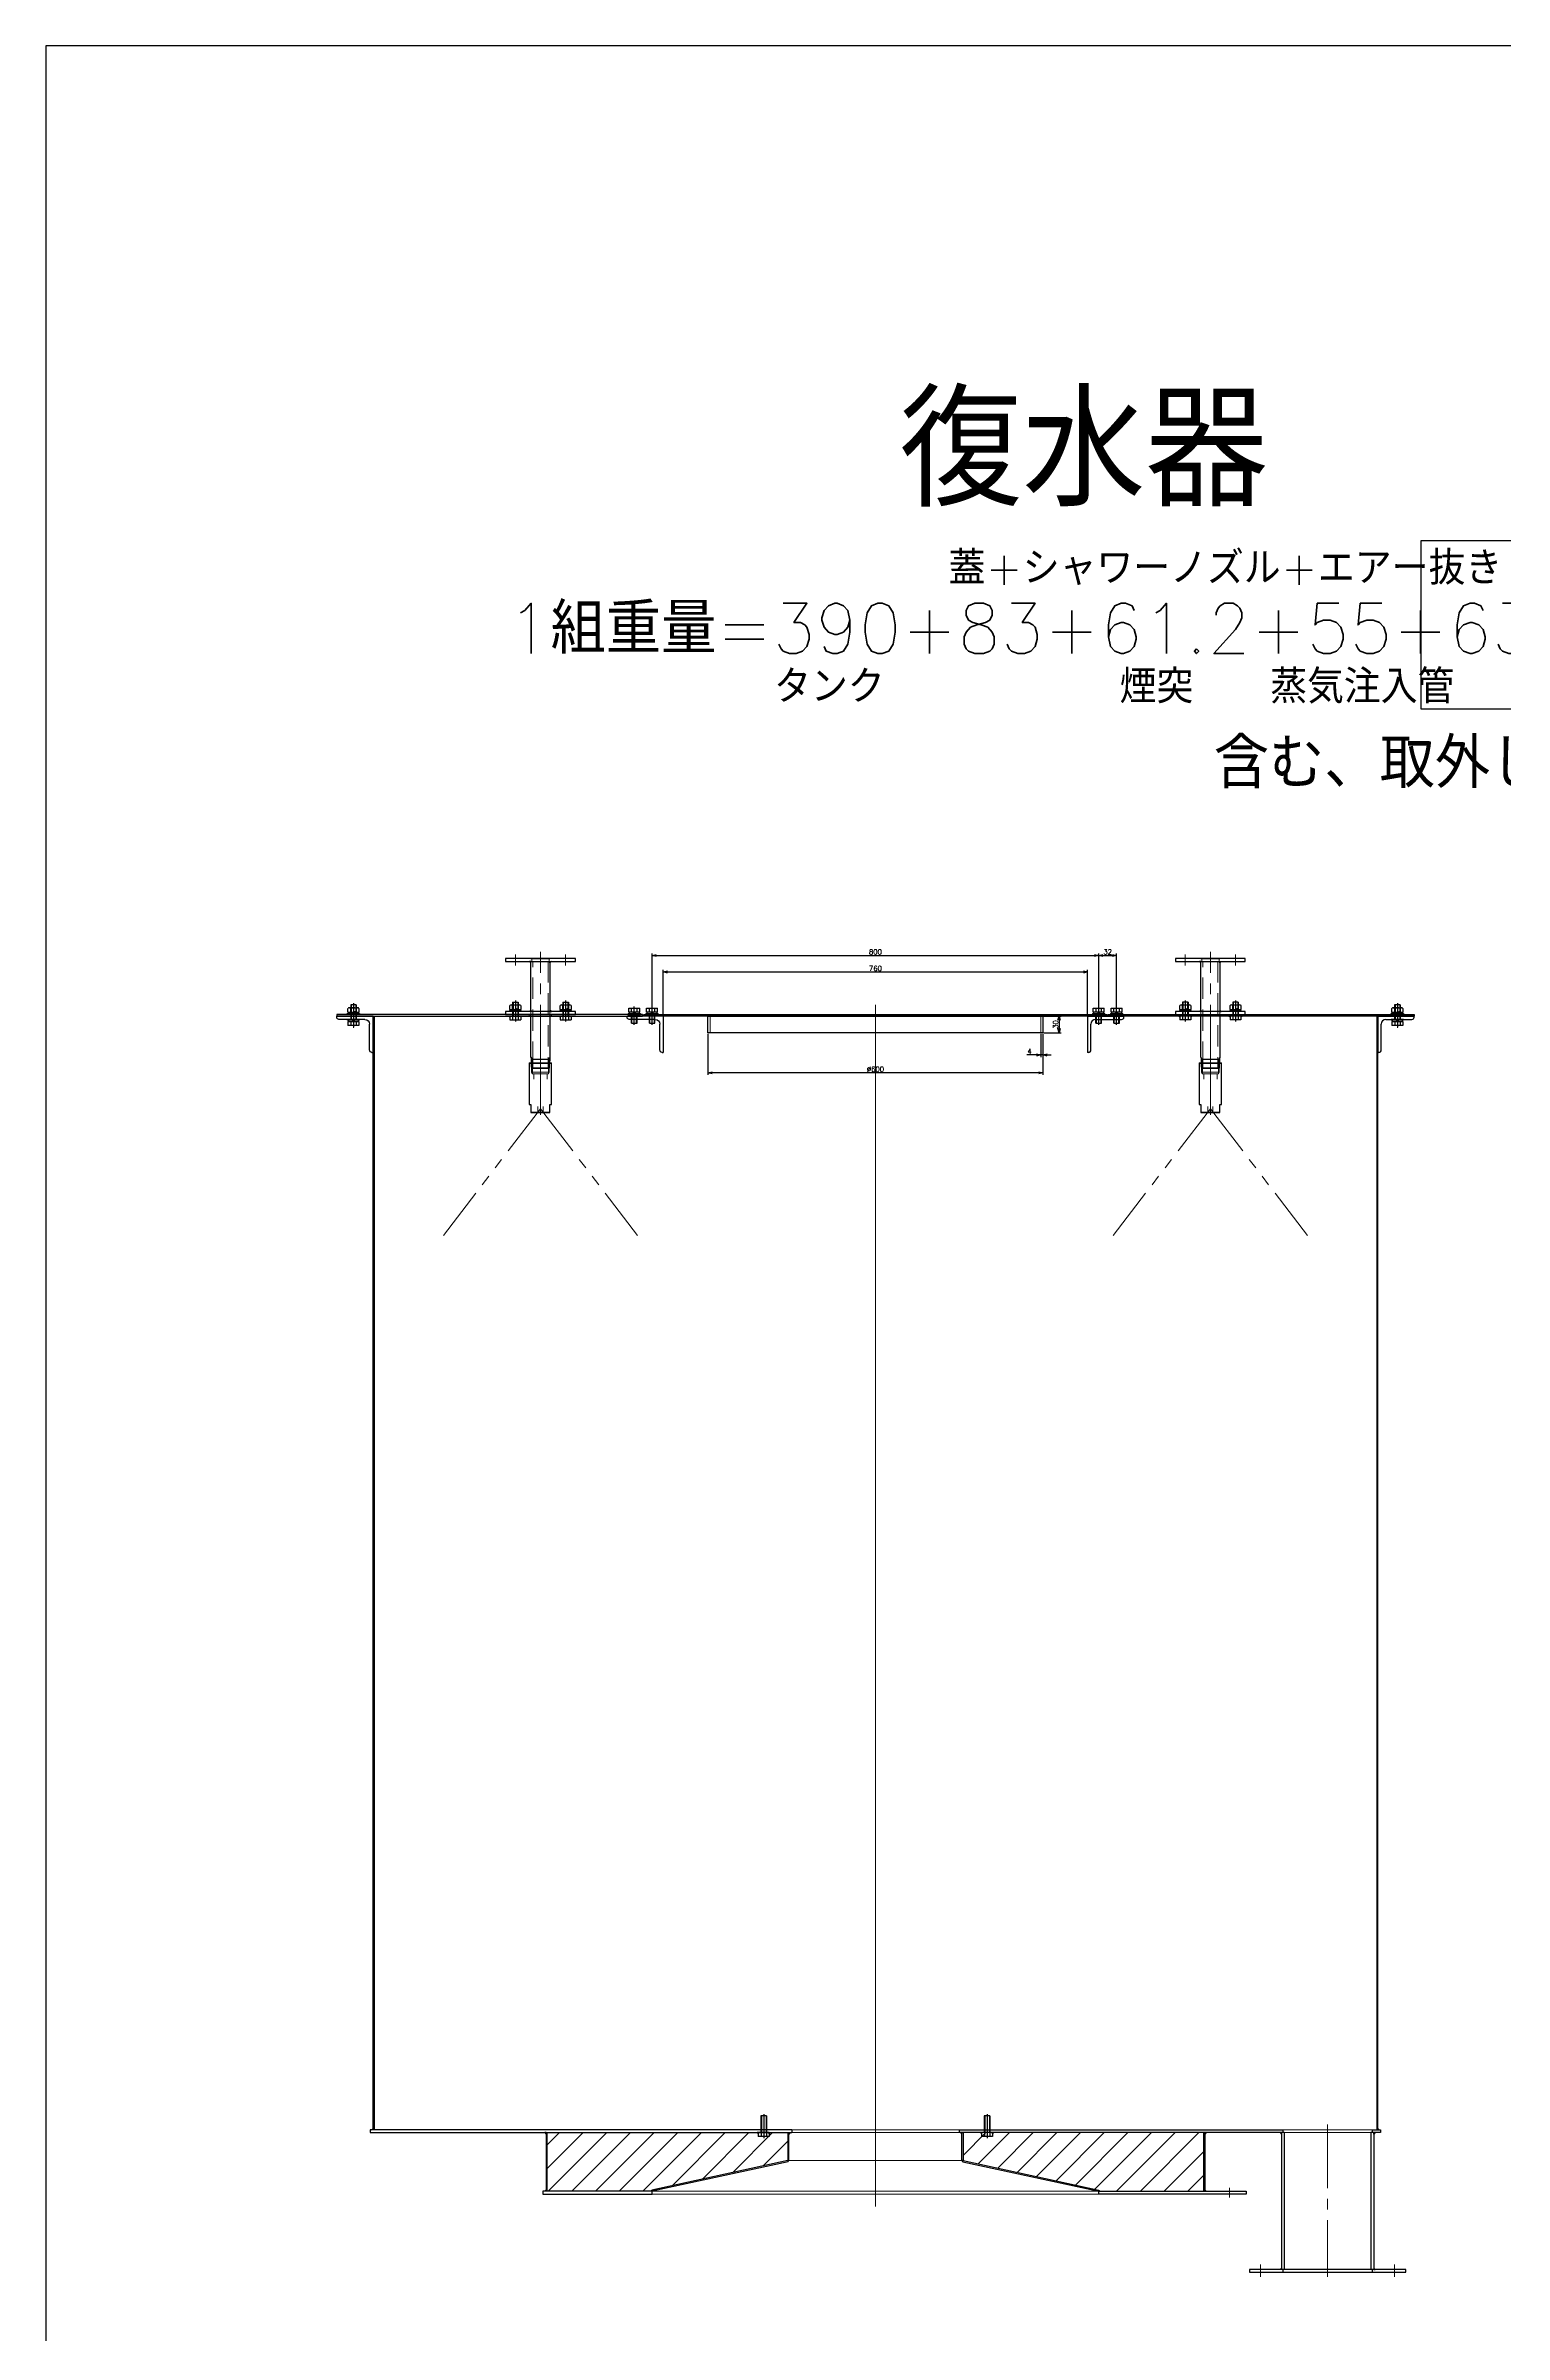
# Model space of a CAD drawing. Header units: millimetres. Extents: x -16130 to 36813, y -8099 to 27484.
# Drawn here: x -14764 to -12152, y 783 to 4882 of the extents above; entities that cross this region are included whole.
import ezdxf

# ---------------------------------------------------------------- set-up
doc = ezdxf.new("R2010")
doc.units = ezdxf.units.MM
doc.header["$LTSCALE"] = 6
doc.header["$PDMODE"] = 99
doc.header["$PDSIZE"] = 1
for name, pattern in [('CENTER2', [28.575, 19.05, -3.175, 3.175, -3.175]), ('HIDDEN', [9.525, 6.35, -3.175]), ('PHANTOM2', [31.75, 15.875, -3.175, 3.175, -3.175, 3.175, -3.175])]:
    doc.linetypes.add(name, pattern=pattern)
for name, color, linetype, lineweight in [('04_HIDDEN', 2, 'HIDDEN', 13), ('05_CENTER', 4, 'CENTER2', 13), ('06_PHANTOM', 2, 'PHANTOM2', 13), ('08_DIM', 3, 'Continuous', 13)]:
    doc.layers.add(name, color=color, linetype=linetype, lineweight=lineweight)
doc.layers.add('10_DRAFT', color=8, linetype='Continuous', lineweight=0, plot=False)
doc.styles.add('KSS_TXT', font='txt.shx', dxfattribs={"bigfont": 'extfont2.shx'})
doc.styles.add('KSS_TXT_L', font='txt.shx', dxfattribs={"height": 3, "bigfont": 'extfont2.shx'})
doc.dimstyles.new('KSS_DIM', dxfattribs={"dimtxt": 3, "dimasz": 2.5, "dimexe": 1.25, "dimexo": 0.625, "dimtad": 1, "dimdsep": 46, "dimtxsty": 'KSS_TXT', "dimblk": 'OPEN30', "dimcen": 0, "dimazin": 2, "dimtfac": 0.75, "dimtmove": 0, "dimatfit": 3, "dimldrblk": 'OPEN30', "dimfxl": 1, "dimtolj": 1, "dimarcsym": 0})
pattern_1 = [(45, (-28794, -6805.302), (-21.213203, 21.213203), [])]

# ---------------------------------------------------------------- blocks, each defined once
blk = doc.blocks.new('A$C318E24B0_1_1_1')
at = {"color": 0}
for p, q in [((0, 0), (0, -65)), ((0, 0), (65, 0)), ((65, -2), (65, 0)), ((6, -61), (6, -14.5)), ((14.5, -6), (61, -6)), ((2, -65), (0, -65))]:
    blk.add_line(p, q, dxfattribs=at)
for centre, radius, start, end in [((14.5, -14.5), 8.5, 90, 180), ((61, -2), 4, 270, 0), ((2, -61), 4, 270, 0)]:
    blk.add_arc(centre, radius, start, end, dxfattribs=at)
blk = doc.blocks.new('A$C742A68D0_1_1_1')
at = {"color": 0}
for p, q in [((-9.8, 7), (9.8, 7)), ((-9.8, 0), (-9.8, 7)), ((-9.8, 0), (9.8, 0)), ((-4.9, 0), (-4.9, 7)), ((4.9, 0), (4.9, 7)), ((9.8, 0), (9.8, 7))]:
    blk.add_line(p, q, dxfattribs=at)
at = {"color": 0, "linetype": 'HIDDEN'}
for p, q in [((-5, -30), (-5, 0)), ((-4.2, -30), (-4.2, 0)), ((4.2, -30), (4.2, 0)), ((5, -30), (5, 0)), ((-5, -30), (5, -30))]:
    blk.add_line(p, q, dxfattribs=at)
at = {"color": 0, "linetype": 'CENTER2'}
blk.add_line((0, -33), (0, 10), dxfattribs=at)
at = {"layer": '10_DRAFT', "style": 'KSS_TXT_L'}
blk.add_text('BT-M10x30L', height=0.3, dxfattribs=at).set_placement((6.8, 6.7))
blk = doc.blocks.new('A$C18F92B29_1_1')
h = blk.add_hatch()
h.set_pattern_fill('_USER', color=3, scale=30, angle=45, pattern_type=0)
h.set_pattern_definition(pattern_1)
h.paths.add_polyline_path([(-157, 110), (-157, 110), (-588, 110), (-588, 5), (-400, 5), (-400.4, 7), (-157, 60), (-157, 60)])
h = blk.add_hatch()
h.set_pattern_fill('_USER', color=3, scale=30, angle=135, pattern_type=0)
h.set_pattern_definition(pattern_1)
h.paths.add_polyline_path([(157, 110), (157, 110), (588, 110), (588, 5), (400, 5), (400.4, 7), (157, 60), (157, 60)])
at = {"color": 0}
for p, q in [((-900, 2110), (-898, 2110)), ((-900, 115), (-900, 2110)), ((-898, 2110), (-898, 115)), ((898, 2110), (898, 115)), ((900, 2110), (898, 2110)), ((900, 115), (900, 2110)), ((-590, 110), (-590, 5)), ((-588, 5), (-588, 110)), ((-157, 110), (-157, 60)), ((-155, 60), (-155, 110)), ((-150, 115), (-150, 110)), ((150, 115), (150, 110)), ((155, 60), (155, 110)), ((157, 110), (157, 60)), ((588, 5), (588, 110)), ((590, 110), (590, 5)), ((727.4, 110), (727.4, -135)), ((730, 115), (730, 110)), ((732.4, 110), (732.4, -135)), ((887.6, 110), (887.6, -135)), ((890, 115), (890, 110)), ((892.6, 110), (892.6, -135)), ((-157, 60), (-400.4, 7)), ((-156.6, 58), (-400, 5)), ((-156.6, 58), (-157, 60)), ((-157, 60), (-155, 60)), ((157, 60), (155, 60)), ((156.6, 58), (157, 60)), ((156.6, 58), (400, 5)), ((157, 60), (400.4, 7)), ((-400, 5), (-400.4, 7)), ((400, 5), (400.4, 7)), ((730, -135), (730, -140)), ((890, -135), (890, -140)), ((900, -574.8), (898, -574.8))]:
    blk.add_line(p, q, dxfattribs=at)
for points in [[(-150, 115), (-905, 115), (-905, 110), (-150, 110)], [(150, 115), (730, 115)], [(732.4, 110), (150, 110)], [(890, 115), (905, 115), (905, 110), (887.6, 110)]]:
    blk.add_lwpolyline(points, dxfattribs=at)
at = {"color": 3}
for points in [[(-900, 115), (-902.5, 115), (-902.5, 115), (-900, 117.5)], [(-590, 110), (-592.5, 110), (-592.5, 110), (-590, 107.5)], [(-209.8, 110), (-211.8, 110), (-211.8, 110), (-209.8, 108)], [(-190.2, 110), (-188.2, 110), (-188.2, 110), (-190.2, 108)], [(-155, 110), (-152.5, 110), (-152.5, 110), (-155, 107.5)], [(155, 110), (152.5, 110), (152.5, 110), (155, 107.5)], [(190.2, 110), (188.2, 110), (188.2, 110), (190.2, 108)], [(209.8, 110), (211.8, 110), (211.8, 110), (209.8, 108)], [(590, 110), (592.5, 110), (592.5, 110), (590, 107.5)], [(727.4, 110), (724.9, 110), (724.9, 110), (727.4, 107.5)], [(892.6, 110), (895.1, 110), (895.1, 110), (892.6, 107.5)], [(900, 115), (902.5, 115), (902.5, 115), (900, 117.5)], [(-590, 5), (-592.5, 5), (-592.5, 5), (-590, 7.5)], [(590, 5), (592.5, 5), (592.5, 5), (590, 7.5)], [(727.4, -135), (724.9, -135), (724.9, -135), (727.4, -132.5)], [(892.6, -135), (895.1, -135), (895.1, -135), (892.6, -132.5)]]:
    blk.add_lwpolyline(points, close=True, dxfattribs=at)
at = {"color": 0}
for points in [[(-596, 0), (-400, 0), (-400, 5), (-596, 5)], [(664.2, 0), (400, 0), (400, 5), (664.2, 5)], [(950, -135), (670, -135), (670, -140), (950, -140)]]:
    blk.add_lwpolyline(points, close=True, dxfattribs=at)
at = {"layer": '04_HIDDEN'}
for p, q in [((-437, 2110), (-437, 2104)), ((-436, 2110), (-436, 2104)), ((-428, 2110), (-428, 2104)), ((-427, 2110), (-427, 2104)), ((-405, 2110), (-405, 2104)), ((-404, 2110), (-404, 2104)), ((-396, 2110), (-396, 2104)), ((-395, 2110), (-395, 2104)), ((395, 2110), (395, 2104)), ((396, 2110), (396, 2104)), ((404, 2110), (404, 2104)), ((405, 2110), (405, 2104)), ((427, 2110), (427, 2104)), ((428, 2110), (428, 2104)), ((436, 2110), (436, 2104)), ((437, 2110), (437, 2104)), ((-155, 110), (-157, 110)), ((155, 110), (157, 110)), ((400, 0), (400, 5))]:
    blk.add_line(p, q, dxfattribs=at)
at = {"layer": '05_CENTER'}
for p, q in [((-935, 2125.2), (-935, 2088.8)), ((-432, 2113.4), (-432, 2100.6)), ((-400, 2113.4), (-400, 2100.6)), ((400, 2113.4), (400, 2100.6)), ((432, 2113.4), (432, 2100.6)), ((935, 2125.2), (935, 2088.8)), ((810, 124.7), (810, -148.4)), ((634.2, -6.4), (634.2, 11.4)), ((690, -126.4), (690, -148.4)), ((930, -126.4), (930, -148.4))]:
    blk.add_line(p, q, dxfattribs=at)
at = {"layer": '08_DIM'}
for centre, start, end in [((-157, 60), 282.2934, 0), ((157, 60), 180, 257.7066), ((-400, 5), 101.8334, 180), ((400, 5), 0, 78.1666)]:
    blk.add_arc(centre, 2, start, end, dxfattribs=at)
at = {"layer": '10_DRAFT'}
for p, q in [((-44.3, 2110), (44.3, 2110)), ((0, 2130.2), (0, -22.1)), ((-150, 115), (150, 115)), ((-150, 110), (150, 110)), ((730, 115), (890, 115)), ((732.4, 110), (887.6, 110)), ((-155, 60), (155, 60)), ((-400, 5), (400, 5)), ((-400, 0), (400, 0))]:
    blk.add_line(p, q, dxfattribs=at)
at = {"color": 0, "xscale": -1}
for p in [(-900, 2110), (-380, 2110)]:
    blk.add_blockref('A$C318E24B0_1_1_1', p, dxfattribs=at)
at = {"color": 0}
for p in [(380, 2110), (900, 2110)]:
    blk.add_blockref('A$C318E24B0_1_1_1', p, dxfattribs=at)
at = {"rotation": 180}
for p in [(-200, 110), (200, 110)]:
    blk.add_blockref('A$C742A68D0_1_1_1', p, dxfattribs=at)
blk = doc.blocks.new('_Open30')
at = {"color": 0, "linetype": 'ByBlock', "lineweight": -2}
for p, q in [((-1, 0.27), (0, 0)), ((0, 0), (-1, -0.27)), ((0, 0), (-1, 0))]:
    blk.add_line(p, q, dxfattribs=at)
blk = doc.blocks.new('*D3181')
at = {"layer": '08_DIM', "color": 0, "lineweight": -2, "transparency": 16777216}
for p, q in [((-13657.9, 3146.3), (-13657.9, 3227.2)), ((-13650.4, 3223.4), (-12905.4, 3223.4)), ((-12897.9, 3146.3), (-12897.9, 3227.2))]:
    blk.add_line(p, q, dxfattribs=at)
at = {"layer": 'Defpoints', "color": 0, "transparency": 16777216}
for p in [(-12897.9, 3223.4), (-13657.9, 3144.4), (-12897.9, 3144.4)]:
    blk.add_point(p, dxfattribs=at)
at = {"layer": '08_DIM', "color": 0, "lineweight": -2, "transparency": 16777216, "xscale": 7.5, "yscale": 7.5, "zscale": 7.5, "rotation": 180}
blk.add_blockref('_Open30', (-13657.9, 3223.4), dxfattribs=at)
at = {"layer": '08_DIM', "color": 0, "lineweight": -2, "transparency": 16777216, "xscale": 7.5, "yscale": 7.5, "zscale": 7.5}
blk.add_blockref('_Open30', (-12897.9, 3223.4), dxfattribs=at)
at = {"layer": '08_DIM', "color": 0, "transparency": 16777216, "insert": (-13277.9, 3229.8), "char_height": 9, "attachment_point": 5, "style": 'KSS_TXT'}
blk.add_mtext('\\A1;760', dxfattribs=at)
blk = doc.blocks.new('*D3214')
at = {"layer": '08_DIM', "color": 0, "lineweight": -2, "transparency": 16777216}
for p, q in [((-13677.9, 3149.7), (-13677.9, 3256.7)), ((-13670.4, 3252.9), (-12885.4, 3252.9)), ((-12877.9, 3149.7), (-12877.9, 3256.7))]:
    blk.add_line(p, q, dxfattribs=at)
at = {"layer": 'Defpoints', "color": 0, "transparency": 16777216}
for p in [(-12877.9, 3252.9), (-13677.9, 3147.8), (-12877.9, 3147.8)]:
    blk.add_point(p, dxfattribs=at)
at = {"layer": '08_DIM', "color": 0, "lineweight": -2, "transparency": 16777216, "xscale": 7.5, "yscale": 7.5, "zscale": 7.5, "rotation": 180}
blk.add_blockref('_Open30', (-13677.9, 3252.9), dxfattribs=at)
at = {"layer": '08_DIM', "color": 0, "lineweight": -2, "transparency": 16777216, "xscale": 7.5, "yscale": 7.5, "zscale": 7.5}
blk.add_blockref('_Open30', (-12877.9, 3252.9), dxfattribs=at)
at = {"layer": '08_DIM', "color": 0, "transparency": 16777216, "insert": (-13277.9, 3259.3), "char_height": 9, "attachment_point": 5, "style": 'KSS_TXT'}
blk.add_mtext('\\A1;800', dxfattribs=at)
blk = doc.blocks.new('*D3215')
at = {"layer": '08_DIM', "color": 0, "lineweight": -2, "transparency": 16777216}
for p, q in [((-12877.9, 3149.7), (-12877.9, 3256.7)), ((-12870.4, 3252.9), (-12853.4, 3252.9)), ((-12845.9, 3149.7), (-12845.9, 3256.7))]:
    blk.add_line(p, q, dxfattribs=at)
at = {"layer": 'Defpoints', "color": 0, "transparency": 16777216}
for p in [(-12845.9, 3252.9), (-12877.9, 3147.8), (-12845.9, 3147.8)]:
    blk.add_point(p, dxfattribs=at)
at = {"layer": '08_DIM', "color": 0, "lineweight": -2, "transparency": 16777216, "xscale": 7.5, "yscale": 7.5, "zscale": 7.5, "rotation": 180}
blk.add_blockref('_Open30', (-12877.9, 3252.9), dxfattribs=at)
at = {"layer": '08_DIM', "color": 0, "lineweight": -2, "transparency": 16777216, "xscale": 7.5, "yscale": 7.5, "zscale": 7.5}
blk.add_blockref('_Open30', (-12845.9, 3252.9), dxfattribs=at)
at = {"layer": '08_DIM', "color": 0, "transparency": 16777216, "insert": (-12861.9, 3259.3), "char_height": 9, "attachment_point": 5, "style": 'KSS_TXT'}
blk.add_mtext('\\A1;32', dxfattribs=at)
blk = doc.blocks.new('A$C68479CFA')
at = {"color": 0}
for points in [[(-415, 3), (415, 3), (415, 0), (-415, 0)], [(-300, 0), (300, 0), (300, -30), (-300, -30)]]:
    blk.add_lwpolyline(points, close=True, dxfattribs=at)
at = {"layer": '04_HIDDEN'}
for p, q in [((-296, 0), (-296, -30)), ((-75, 3), (-75, 0)), ((75, 3), (75, 0)), ((296, 0), (296, -30))]:
    blk.add_line(p, q, dxfattribs=at)
at = {"layer": '05_CENTER'}
for p, q in [((-400, -5.4), (-400, 8.1)), ((400, -5.4), (400, 8.1))]:
    blk.add_line(p, q, dxfattribs=at)
at = {"layer": '10_DRAFT'}
blk.add_line((0, 3), (0, -30), dxfattribs=at)
blk = doc.blocks.new('A$C6847864B')
at = {"color": 0}
for p, q in [((-9.8, 7), (9.8, 7)), ((-9.8, 0), (-9.8, 7)), ((-9.8, 0), (9.8, 0)), ((-4.9, 0), (-4.9, 7)), ((4.9, 0), (4.9, 7)), ((9.8, 0), (9.8, 7))]:
    blk.add_line(p, q, dxfattribs=at)
at = {"color": 0, "linetype": 'HIDDEN'}
for p, q in [((-5, -25), (-5, 0)), ((-4.2, -25), (-4.2, 0)), ((4.2, -25), (4.2, 0)), ((5, -25), (5, 0)), ((-5, -25), (5, -25))]:
    blk.add_line(p, q, dxfattribs=at)
at = {"color": 0, "linetype": 'CENTER2'}
blk.add_line((0, -28), (0, 10), dxfattribs=at)
at = {"layer": '10_DRAFT', "style": 'KSS_TXT_L'}
blk.add_text('BT-M10x25L', height=0.3, dxfattribs=at).set_placement((6.8, 6.7))
blk = doc.blocks.new('A$C68479F8C')
at = {"color": 0}
blk.add_lwpolyline([(-15, 3), (533, 3), (533, 0), (-15, 0)], close=True, dxfattribs=at)
at = {"layer": '04_HIDDEN'}
for p, q in [((148, 3), (148, 0)), ((188, 3), (188, 0))]:
    blk.add_line(p, q, dxfattribs=at)
at = {"layer": '05_CENTER'}
for p, q in [((0, -5.4), (0, 8.1)), ((503, -5.4), (503, 8.1))]:
    blk.add_line(p, q, dxfattribs=at)
at = {"layer": '08_DIM'}
for points in [[(113.2, 0), (111.2, 0), (113.2, -2), (113.2, -2)], [(132.8, 0), (134.8, 0), (132.8, -2), (132.8, -2)], [(203.2, 0), (201.2, 0), (203.2, -2), (203.2, -2)], [(222.8, 0), (224.8, 0), (222.8, -2), (222.8, -2)]]:
    blk.add_lwpolyline(points, close=True, dxfattribs=at)
at = {"layer": '10_DRAFT'}
blk.add_line((168, 3), (168, 0), dxfattribs=at)
at = {"rotation": 180}
for p in [(123, 0), (213, 0)]:
    blk.add_blockref('A$C6847864B', p, dxfattribs=at)
blk = doc.blocks.new('A$C0FDA08F1_1_1_1')
at = {"color": 0}
for p, q in [((-17, 100), (17, 100)), ((-17, 5), (-17, 95)), ((17, 95), (17, 5)), ((-17, -76.9), (-17, 0)), ((17, 0), (17, -76.9)), ((-16.6, -80.2), (16.6, -80.2))]:
    blk.add_line(p, q, dxfattribs=at)
for p, q in [((-17, -76.9), (-15.1, -80.2)), ((-17, -76.9), (-16.6, -80.2)), ((-16.6, -80.2), (-16.4, -86.6)), ((-14.9, -86.6), (-15.1, -80.2)), ((14.9, -86.6), (15.1, -80.2)), ((17, -76.9), (15.1, -80.2)), ((16.6, -80.2), (16.4, -86.6)), ((17, -76.9), (16.6, -80.2))]:
    blk.add_line(p, q)
for points in [[(62.5, 100), (-62.5, 100), (-62.5, 95), (62.5, 95)], [(62.5, 5), (-62.5, 5), (-62.5, 0), (62.5, 0)]]:
    blk.add_lwpolyline(points, close=True, dxfattribs=at)
at = {"color": 3}
for points in [[(-17, 95), (-19.5, 95), (-19.5, 95), (-17, 92.5)], [(17, 95), (19.5, 95), (19.5, 95), (17, 92.5)], [(-17, 5), (-19.5, 5), (-19.5, 5), (-17, 7.5)], [(17, 5), (19.5, 5), (19.5, 5), (17, 7.5)]]:
    blk.add_lwpolyline(points, close=True, dxfattribs=at)
at = {"layer": '04_HIDDEN'}
for p, q in [((-15.5, 95), (-15.5, 100)), ((-13.6, -86.6), (-13.6, 95)), ((13.6, 95), (13.6, -86.6)), ((15.5, 100), (15.5, 95)), ((-17, 0), (-17, 5)), ((17, 5), (17, 0))]:
    blk.add_line(p, q, dxfattribs=at)
at = {"layer": '05_CENTER'}
for p, q in [((-45, 107.4), (-45, 87.5)), ((0, -97), (0, 112)), ((45, 107.4), (45, 87.5)), ((-45, 12.4), (-45, -7.5)), ((45, 12.4), (45, -7.5))]:
    blk.add_line(p, q, dxfattribs=at)
at = {"layer": '10_DRAFT'}
for p, q in [((-16.4, -86.6), (16.4, -86.6)), ((-16.4, -86.6), (-16.1, -96)), ((-15.1, -97), (-16.1, -96)), ((16.1, -96), (-16.1, -96)), ((-15.1, -97), (15.1, -97)), ((-14.6, -97), (-14.9, -86.6)), ((-13.6, -97), (-13.6, -86.6)), ((13.6, -86.6), (13.6, -97)), ((14.6, -97), (14.9, -86.6)), ((15.1, -97), (16.1, -96)), ((16.4, -86.6), (16.1, -96))]:
    blk.add_line(p, q, dxfattribs=at)
blk = doc.blocks.new('1FJJXP50S303a_1_1')
at = {"color": 0}
for p, q in [((-75, 17), (-89, 17)), ((-89, 17), (-89, -17)), ((-88.5, 17), (-88.5, -17)), ((-0.5, 20), (-75, 20)), ((-75, 20), (-75, 17)), ((0, 19.5), (-0.5, 20)), ((-0.5, 20), (-0.5, -20)), ((0, 19.5), (0, -19.5)), ((-89, -17), (-75, -17)), ((-75, -17), (-75, -20)), ((-75, -20), (-0.5, -20)), ((-0.5, -20), (0, -19.5))]:
    blk.add_line(p, q, dxfattribs=at)
at = {"layer": '04_HIDDEN', "color": 0}
for p, q in [((-88.5, 4.6), (-89, 5.1)), ((-88.5, 4.6), (-88.5, -4.6)), ((-78.4, 4.6), (-88.5, 4.6)), ((-20, 12), (-29.5, 12)), ((-17, 15.8), (-20, 14.3)), ((0, 14.9), (-20, 14.3)), ((-20, 14.3), (-20, -14.3)), ((0, 16.4), (-17, 15.8)), ((-17, 15.8), (-17, -15.8)), ((-89, -5.1), (-88.5, -4.6)), ((-88.5, -4.6), (-78.4, -4.6)), ((-20, -12), (-29.5, -12)), ((-20, -14.3), (0, -14.9)), ((-17, -15.8), (-20, -14.3)), ((0, -16.4), (-17, -15.8))]:
    blk.add_line(p, q, dxfattribs=at)
at = {"layer": '05_CENTER', "color": 0}
blk.add_line((-93.5, 0), (4.5, 0), dxfattribs=at)
blk = doc.blocks.new('M10Nza_1_1_1_1')
at = {"color": 0}
for p, q in [((-9.8, 4), (-9.8, 10.7)), ((-9.8, 4), (9.8, 4)), ((-9.2, 1.5), (-9.2, 4)), ((-7.3, 12), (7.4, 12)), ((-4.9, 4), (-4.9, 10.7)), ((0, 1.5), (-2.5, 4)), ((0, 4), (2.5, 1.5)), ((4.9, 10.7), (4.9, 4)), ((9.2, 4), (9.2, 1.5)), ((9.8, 10.7), (9.8, 4))]:
    blk.add_line(p, q, dxfattribs=at)
at = {"color": 0, "linetype": 'CENTER2'}
blk.add_line((0, 12), (0, 0), dxfattribs=at)
at = {"color": 0}
blk.add_lwpolyline([(-11, 1.5), (11, 1.5), (11, 0), (-11, 0)], close=True, dxfattribs=at)
for centre, radius, start, end in [((-7.3, 9.1), 2.94, 33.626, 146.374), ((0, 2.2), 9.8, 60, 120), ((7.4, 9.1), 2.94, 33.626, 146.374)]:
    blk.add_arc(centre, radius, start, end, dxfattribs=at)
at = {"layer": '10_DRAFT', "style": 'KSS_TXT'}
blk.add_text('M10', height=1.25, dxfattribs=at).set_placement((0.3, 4.1))
blk = doc.blocks.new('A$C662F1F03_1_1')
at = {"layer": '06_PHANTOM', "color": 4}
for q in [(-181, -402), (181, -402)]:
    blk.add_line((0, -166.1), q, dxfattribs=at)
for name, p in [('A$C0FDA08F1_1_1_1', (0, 3)), ('M10Nza_1_1_1_1', (-45, 8)), ('M10Nza_1_1_1_1', (45, 8))]:
    blk.add_blockref(name, p)
at = {"color": 4, "rotation": 90}
blk.add_blockref('1FJJXP50S303a_1_1', (0, -83.6), dxfattribs=at)
blk = doc.blocks.new('A$C05FE0EC2_2_1_1')
at = {"color": 0}
for p, q in [((-11, 1.5), (11, 1.5)), ((-11, 1.5), (-11, 0)), ((-11, 0), (11, 0)), ((-9.8, 11), (9.8, 11)), ((-9.8, 4), (-9.8, 11)), ((9.8, 4), (-9.8, 4)), ((-9.3, 4), (-9.3, 1.5)), ((-4.9, 4), (-4.9, 11)), ((0, 1.5), (-2.5, 4)), ((0, 4), (2.5, 1.5)), ((4.9, 4), (4.9, 11)), ((9.2, 1.5), (9.2, 4)), ((9.8, 4), (9.8, 11)), ((11, 0), (11, 1.5))]:
    blk.add_line(p, q, dxfattribs=at)
at = {"color": 0, "linetype": 'HIDDEN'}
for p, q in [((-5, -16), (-5, 0)), ((-4.2, -16), (-4.2, 0)), ((4.2, -16), (4.2, 0)), ((5, -16), (5, 0)), ((-5, -16), (5, -16))]:
    blk.add_line(p, q, dxfattribs=at)
at = {"color": 0, "linetype": 'CENTER2'}
blk.add_line((0, -19), (0, 14), dxfattribs=at)
at = {"layer": '10_DRAFT', "style": 'KSS_TXT_L'}
blk.add_text('BT-M10x20L,SW,PW', height=0.3, dxfattribs=at).set_placement((5.2, 10.7))
blk = doc.blocks.new('A$C7E374867_2_1_1')
at = {"color": 0}
for p, q in [((-11, 1.5), (11, 1.5)), ((-11, 1.5), (-11, 0)), ((-11, 0), (11, 0)), ((-9.8, 11), (9.8, 11)), ((-9.8, 4), (-9.8, 11)), ((9.8, 4), (-9.8, 4)), ((-9.3, 4), (-9.3, 1.5)), ((-4.9, 4), (-4.9, 11)), ((0, 1.5), (-2.5, 4)), ((0, 4), (2.5, 1.5)), ((4.9, 4), (4.9, 11)), ((9.2, 1.5), (9.2, 4)), ((9.8, 4), (9.8, 11)), ((11, 0), (11, 1.5))]:
    blk.add_line(p, q, dxfattribs=at)
at = {"color": 0, "linetype": 'HIDDEN'}
for p, q in [((-5, -26), (-5, 0)), ((-4.2, -26), (-4.2, 0)), ((4.2, -26), (4.2, 0)), ((5, -26), (5, 0)), ((-5, -26), (5, -26))]:
    blk.add_line(p, q, dxfattribs=at)
at = {"color": 0, "linetype": 'CENTER2'}
blk.add_line((0, -29), (0, 14), dxfattribs=at)
at = {"layer": '10_DRAFT', "style": 'KSS_TXT_L'}
blk.add_text('BT-M10x30L,SW,PW', height=0.3, dxfattribs=at).set_placement((5.1, 10.7))
blk = doc.blocks.new('*D4075')
at = {"layer": '08_DIM', "color": 0, "lineweight": -2, "transparency": 16777216}
for p, q in [((-13577.9, 3112.5), (-13577.9, 3039.1)), ((-12977.9, 3112.5), (-12977.9, 3039.1)), ((-12985.4, 3042.8), (-13570.4, 3042.8))]:
    blk.add_line(p, q, dxfattribs=at)
at = {"layer": 'Defpoints', "color": 0, "transparency": 16777216}
for p in [(-13577.9, 3114.4), (-12977.9, 3114.4), (-13577.9, 3042.8)]:
    blk.add_point(p, dxfattribs=at)
at = {"layer": '08_DIM', "color": 0, "lineweight": -2, "transparency": 16777216, "xscale": 7.5, "yscale": 7.5, "zscale": 7.5, "rotation": 180}
blk.add_blockref('_Open30', (-13577.9, 3042.8), dxfattribs=at)
at = {"layer": '08_DIM', "color": 0, "lineweight": -2, "transparency": 16777216, "xscale": 7.5, "yscale": 7.5, "zscale": 7.5}
blk.add_blockref('_Open30', (-12977.9, 3042.8), dxfattribs=at)
at = {"layer": '08_DIM', "color": 0, "transparency": 16777216, "insert": (-13277.9, 3049.2), "char_height": 9, "attachment_point": 5, "style": 'KSS_TXT'}
blk.add_mtext('\\A1;\\A1;%%c600', dxfattribs=at)
blk = doc.blocks.new('*D4076')
at = {"layer": '08_DIM', "color": 0, "lineweight": -2, "transparency": 16777216}
for p, q in [((-12976, 3144.4), (-12945.2, 3144.4)), ((-12949, 3136.9), (-12949, 3121.9)), ((-12976, 3114.4), (-12945.2, 3114.4))]:
    blk.add_line(p, q, dxfattribs=at)
at = {"layer": 'Defpoints', "color": 0, "transparency": 16777216}
for p in [(-12977.9, 3144.4), (-12977.9, 3114.4), (-12949, 3114.4)]:
    blk.add_point(p, dxfattribs=at)
at = {"layer": '08_DIM', "color": 0, "lineweight": -2, "transparency": 16777216, "xscale": 7.5, "yscale": 7.5, "zscale": 7.5}
for p, rotation in [((-12949, 3144.4), 90), ((-12949, 3114.4), 270)]:
    blk.add_blockref('_Open30', p, dxfattribs=dict(at, rotation=rotation))
at = {"layer": '08_DIM', "color": 0, "transparency": 16777216, "insert": (-12955.3, 3129.4), "char_height": 9, "attachment_point": 5, "rotation": 90, "style": 'KSS_TXT'}
blk.add_mtext('\\A1;30', dxfattribs=at)
blk = doc.blocks.new('*D4077')
at = {"layer": '08_DIM', "color": 0, "lineweight": -2, "transparency": 16777216}
for p, q in [((-12989.4, 3074.9), (-13006.7, 3074.9)), ((-12981.9, 3112.5), (-12981.9, 3071.1)), ((-12977.9, 3074.9), (-12981.9, 3074.9)), ((-12977.9, 3112.5), (-12977.9, 3071.1)), ((-12970.4, 3074.9), (-12962.9, 3074.9))]:
    blk.add_line(p, q, dxfattribs=at)
at = {"layer": 'Defpoints', "color": 0, "transparency": 16777216}
for p in [(-12981.9, 3114.4), (-12981.9, 3074.9), (-12977.9, 3114.4)]:
    blk.add_point(p, dxfattribs=at)
at = {"layer": '08_DIM', "color": 0, "lineweight": -2, "transparency": 16777216, "xscale": 7.5, "yscale": 7.5, "zscale": 7.5}
blk.add_blockref('_Open30', (-12981.9, 3074.9), dxfattribs=at)
at = {"layer": '08_DIM', "color": 0, "lineweight": -2, "transparency": 16777216, "xscale": 7.5, "yscale": 7.5, "zscale": 7.5, "rotation": 180}
blk.add_blockref('_Open30', (-12977.9, 3074.9), dxfattribs=at)
at = {"layer": '08_DIM', "color": 0, "transparency": 16777216, "insert": (-13001.8, 3081.2), "char_height": 9, "attachment_point": 5, "style": 'KSS_TXT'}
blk.add_mtext('\\A1;4', dxfattribs=at)

msp = doc.modelspace()

# ---------------------------------------------------------------- linework, layer by layer
at = {"color": 2}
msp.add_lwpolyline([(-14764.10563, -5554.72697), (-1466.0164, -5554.72697), (-1466.0164, 4882.37819), (-14764.10563, 4882.37819)], close=True, dxfattribs=at)
msp.add_lwpolyline([(-12300.72793, 3694.67322), (-11715.23285, 3694.67322), (-11715.23285, 3995.85192), (-12300.72793, 3995.85192)], close=True)

# ---------------------------------------------------------------- block references
for name, p in [('A$C662F1F03_1_1', (-13877.91809, 3144.4247)), ('A$C662F1F03_1_1', (-12677.91809, 3144.4247)), ('A$C18F92B29_1_1', (-13277.91809, 1034.4247)), ('M10Nza_1_1_1_1', (-14212.91809, 3147.4247)), ('A$C05FE0EC2_2_1_1', (-13709.91807, 3147.4247)), ('A$C05FE0EC2_2_1_1', (-13677.91807, 3147.4247)), ('A$C05FE0EC2_2_1_1', (-12877.91807, 3147.4247)), ('A$C68479F8C', (-12845.91809, 3144.4247)), ('A$C05FE0EC2_2_1_1', (-12845.91807, 3147.4247)), ('M10Nza_1_1_1_1', (-12342.91809, 3147.4247)), ('A$C68479CFA', (-13277.91809, 3144.4247))]:
    msp.add_blockref(name, p)
at = {"xscale": -1}
msp.add_blockref('A$C68479F8C', (-13709.91809, 3144.4247), dxfattribs=at)
at = {"rotation": 180}
for p in [(-14212.9181, 3138.4247), (-12342.9181, 3138.4247)]:
    msp.add_blockref('A$C7E374867_2_1_1', p, dxfattribs=at)

# ---------------------------------------------------------------- texts
at = {"layer": '08_DIM', "style": 'KSS_TXT'}
for s, height, p in [('復水器', 200, (-13234.79637, 4057.815)), ('蓋+シャワーノズル+エアー抜き', 60, (-13146.88839, 3917.08943)), ('蒸気注入管', 60, (-12570.84477, 3704.66423)), ('タンク', 60, (-13459.42201, 3704.66423)), ('煙突', 60, (-12840.44308, 3704.66423)), ('含む、取外し式手摺り、梯子', 90, (-12671.8201, 3552.42711))]:
    msp.add_text(s, height=height, dxfattribs=at).set_placement(p)
at = {"layer": '08_DIM', "color": 6, "style": 'KSS_TXT'}
msp.add_text('1組重量=390+83+61.2+55+63+45=697.2kg→720kg', height=90, dxfattribs=at).set_placement((-13936.87099, 3793.69933))

# ---------------------------------------------------------------- dimensions: what is measured, and where the dimension line sits
at = {"layer": '08_DIM'}
for base, p1, p2, picture, middle in [((-12877.91809, 3252.91144), (-13677.91809, 3147.81248), (-12877.91809, 3147.81248), '*D3214', (-13277.91809, 3259.28644)), ((-12845.91809, 3252.91144), (-12877.91809, 3147.81248), (-12845.91809, 3147.81248), '*D3215', (-12861.91809, 3259.28644)), ((-12897.91809, 3223.41655), (-13657.91809, 3144.4247), (-12897.91809, 3144.4247), '*D3181', (-13277.91809, 3229.79155)), ((-12981.91809, 3074.87217), (-12977.91809, 3114.4247), (-12981.91809, 3114.4247), '*D4077', (-13001.79309, 3081.24717))]:
    dim = msp.add_linear_dim(base=base, p1=p1, p2=p2, dimstyle='KSS_DIM', override={"dimscale": 3}, dxfattribs=at)
    dim.commit()
    dim.dimension.update_dxf_attribs({"geometry": picture, "text_midpoint": middle})
dim = msp.add_linear_dim(base=(-12948.97044, 3114.4247), p1=(-12977.91809, 3144.4247), p2=(-12977.91809, 3114.4247), angle=90, dimstyle='KSS_DIM', override={"dimscale": 3}, dxfattribs=at)
dim.commit()
dim.dimension.update_dxf_attribs({"geometry": '*D4076', "text_midpoint": (-12955.34544, 3129.4247)})
dim = msp.add_linear_dim(base=(-13577.9181, 3042.84755), p1=(-12977.91809, 3114.4247), p2=(-13577.9181, 3114.4247), text='\\A1;%%c<>', dimstyle='KSS_DIM', override={"dimscale": 3, "dimtxsty": 'KSS_TXT', "dimtfill": 0, "dimtfillclr": 0}, dxfattribs=at)
dim.commit()
dim.dimension.update_dxf_attribs({"geometry": '*D4075', "text_midpoint": (-13277.91809, 3049.22255)})

doc.saveas('drawing.dxf')
